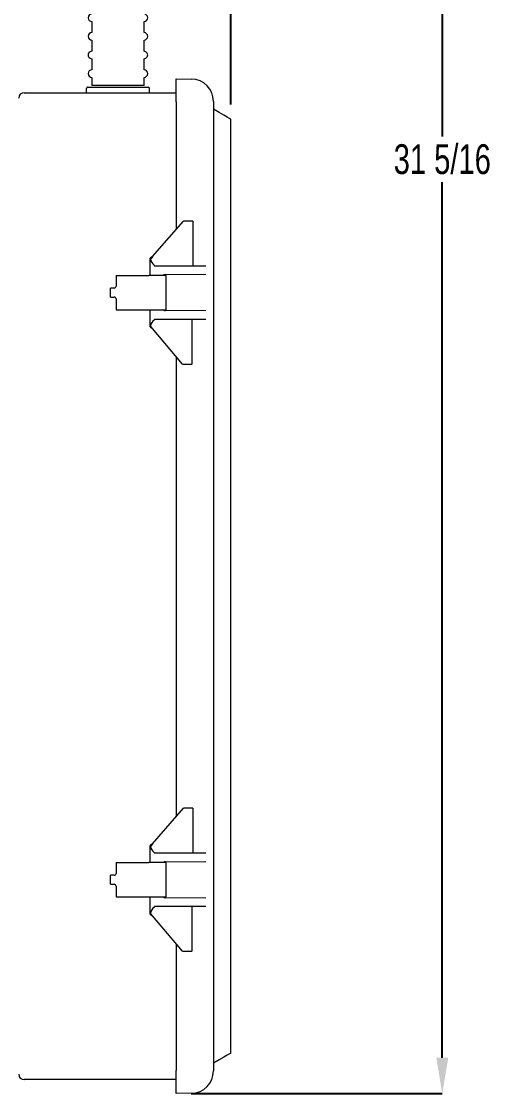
# Model space of a CAD drawing. Header units: inches. Extents: x 1.7 to 10.3, y 7.3 to 20.8.
# Drawn here: x 8.377 to 10.341, y 11.575 to 16.071 of the extents above; entities that cross this region are included whole.
import ezdxf

# ---------------------------------------------------------------- set-up
doc = ezdxf.new("R2010")
doc.units = ezdxf.units.IN
doc.header["$MEASUREMENT"] = 0
doc.header["$PDSIZE"] = -1
doc.layers.add('DIM', color=1, linetype='Continuous')
doc.styles.add('SLDTEXTSTYLE0', font='ARIAL.TTF', dxfattribs={"width": 0.7})
doc.dimstyles.new('SLDDIMSTYLE0', dxfattribs={"dimtxt": 0.125, "dimasz": 0.15, "dimexe": 0, "dimexo": 0.0625, "dimgap": 0.03125, "dimtad": 0, "dimtih": 1, "dimtoh": 1, "dimdec": 3, "dimlfac": 4, "dimrnd": 1e-09, "dimzin": 12, "dimdsep": 46, "dimtxsty": 'SLDTEXTSTYLE0', "dimsah": 1, "dimcen": 0.09, "dimadec": 0, "dimazin": 0, "dimtfac": 1, "dimtdec": 3, "dimtofl": 0, "dimtmove": 0, "dimatfit": 3, "dimfxl": 0, "dimtolj": 1, "dimtzin": 12, "dimarcsym": 0})

# ---------------------------------------------------------------- blocks, each defined once
blk = doc.blocks.new('*D10')
at = {"color": 0, "linetype": 'ByBlock', "lineweight": -2}
for p, q in [((7.3289, 19.4098), (10.1426, 19.4098)), ((10.1426, 19.2598), (10.1426, 15.5882)), ((10.1426, 11.7248), (10.1426, 15.3964)), ((9.0885, 11.5748), (10.1426, 11.5748))]:
    blk.add_line(p, q, dxfattribs=at)
at = {"color": 0, "linetype": 'ByBlock'}
for points in [[(10.1426, 19.4098), (10.1676, 19.2598), (10.1176, 19.2598)], [(10.1426, 11.5748), (10.1676, 11.7248), (10.1176, 11.7248)]]:
    blk.add_solid(points, dxfattribs=at)
at = {"layer": 'DEFPOINTS', "color": 0, "linetype": 'ByBlock'}
for p in [(7.2664, 19.4098), (9.026, 11.5748)]:
    blk.add_point(p, dxfattribs=at)
at = {"color": 0, "linetype": 'ByBlock', "insert": (10.1426, 15.4923), "char_height": 0.125, "attachment_point": 5, "style": 'SLDTEXTSTYLE0'}
blk.add_mtext('31 5/16', dxfattribs=at)
blk = doc.blocks.new('*D11')
at = {"color": 0, "linetype": 'ByBlock', "lineweight": -2}
for p, q in [((3.4278, 17.9807), (3.4278, 20.2854)), ((3.5778, 20.2854), (5.7666, 20.2854)), ((9.1053, 20.2854), (6.9165, 20.2854)), ((9.2553, 15.7229), (9.2553, 20.2854))]:
    blk.add_line(p, q, dxfattribs=at)
at = {"color": 0, "linetype": 'ByBlock'}
for points in [[(3.4278, 20.2854), (3.5778, 20.2604), (3.5778, 20.3104)], [(9.2553, 20.2854), (9.1053, 20.2604), (9.1053, 20.3104)]]:
    blk.add_solid(points, dxfattribs=at)
at = {"layer": 'DEFPOINTS', "color": 0, "linetype": 'ByBlock'}
for p in [(3.4278, 17.9182), (9.2553, 15.6604)]:
    blk.add_point(p, dxfattribs=at)
at = {"color": 0, "linetype": 'ByBlock', "insert": (6.3416, 20.2854), "char_height": 0.125, "attachment_point": 5, "style": 'SLDTEXTSTYLE0'}
blk.add_mtext('23 5/16 TO 25 5/16"', dxfattribs=at)

msp = doc.modelspace()

# ---------------------------------------------------------------- linework, layer by layer
at = {"color": 7, "linetype": 'Continuous', "lineweight": 15}
for p, q in [((9.025977, 15.733826), (9.025977, 15.830304)), ((9.025977, 15.830304), (9.090113, 15.829184)), ((8.649937, 15.771901), (8.649937, 15.789402)), ((8.654811, 15.794403), (8.856765, 15.794403)), ((8.890956, 15.801902), (8.672207, 15.801902)), ((8.856765, 15.794403), (8.905095, 15.794403)), ((8.905095, 15.794403), (8.909081, 15.794403)), ((8.387781, 15.771901), (8.392782, 15.771901)), ((8.392782, 15.771901), (9.025977, 15.771901)), ((9.182227, 15.735448), (9.182227, 15.733826)), ((9.025977, 15.733826), (9.025977, 15.198119)), ((9.182227, 15.733826), (9.182227, 11.671327)), ((8.926714, 15.084387), (9.056943, 15.2336)), ((9.095766, 15.2336), (9.056943, 15.2336)), ((9.095766, 15.2336), (9.095766, 15.046327)), ((8.926714, 15.084387), (8.916117, 15.077598)), ((8.916117, 15.045782), (8.916117, 15.077598)), ((8.917569, 15.073909), (8.917755, 15.07363)), ((8.917569, 15.073909), (8.917755, 15.073909)), ((8.917755, 15.073909), (8.926821, 15.084387)), ((8.926821, 15.084227), (8.917755, 15.07363)), ((8.917755, 15.07363), (8.917755, 15.073909)), ((8.926714, 15.084387), (8.926821, 15.084387)), ((8.926821, 15.084387), (8.926821, 15.084227)), ((8.934079, 15.04857), (8.934079, 15.046327)), ((8.934079, 15.046327), (8.938581, 15.046327)), ((8.938581, 15.046327), (8.956081, 15.046327)), ((8.956081, 15.046327), (8.967968, 15.046327)), ((8.967968, 15.046327), (9.150388, 15.046327)), ((8.773582, 15.005702), (8.773582, 14.960076)), ((8.773582, 15.005702), (8.896081, 15.005702)), ((8.896081, 15.005702), (8.911082, 15.005702)), ((8.983581, 15.005702), (8.911082, 15.005702)), ((8.980561, 15.009116), (9.150388, 15.010599)), ((8.750656, 14.915077), (8.750656, 14.952576)), ((8.760657, 14.952576), (8.750656, 14.952576)), ((8.766082, 14.952576), (8.760657, 14.952576)), ((8.750656, 14.915077), (8.760657, 14.915077)), ((8.760657, 14.915077), (8.766082, 14.915077)), ((8.773582, 14.907577), (8.773582, 14.861951)), ((8.773582, 14.861951), (8.896081, 14.861951)), ((8.896081, 14.861951), (8.911082, 14.861951)), ((8.911082, 14.861951), (8.983581, 14.861951)), ((9.150388, 14.857054), (8.980561, 14.858537)), ((8.916117, 14.789959), (8.916117, 14.821871)), ((8.926821, 14.78302), (8.917663, 14.793838)), ((8.934354, 14.819235), (8.934354, 14.821326)), ((8.938581, 14.821326), (8.934354, 14.821326)), ((8.956081, 14.821326), (8.938581, 14.821326)), ((8.967968, 14.821326), (8.956081, 14.821326)), ((9.150388, 14.821326), (8.967968, 14.821326)), ((9.092854, 14.633827), (9.092854, 14.821326)), ((8.916117, 14.789959), (8.926714, 14.78302)), ((8.926714, 14.78302), (8.926821, 14.78302)), ((9.053116, 14.633827), (8.926821, 14.78302)), ((9.025977, 14.665885), (9.025977, 12.735619)), ((9.053116, 14.633827), (9.091305, 14.633827)), ((9.092854, 14.633827), (9.091305, 14.633827)), ((8.926714, 12.621887), (9.056943, 12.7711)), ((9.095766, 12.7711), (9.056943, 12.7711)), ((9.095766, 12.7711), (9.095766, 12.583827)), ((8.926714, 12.621887), (8.916117, 12.615098)), ((8.916117, 12.583282), (8.916117, 12.615098)), ((8.917569, 12.611409), (8.917755, 12.61113)), ((8.917569, 12.611409), (8.917755, 12.611409)), ((8.917755, 12.611409), (8.926821, 12.621887)), ((8.926821, 12.621727), (8.917755, 12.61113)), ((8.917755, 12.61113), (8.917755, 12.611409)), ((8.926714, 12.621887), (8.926821, 12.621887)), ((8.926821, 12.621887), (8.926821, 12.621727)), ((8.934079, 12.58607), (8.934079, 12.583827)), ((8.934079, 12.583827), (8.938581, 12.583827)), ((8.938581, 12.583827), (8.956081, 12.583827)), ((8.956081, 12.583827), (8.967968, 12.583827)), ((8.967968, 12.583827), (9.150388, 12.583827)), ((8.980561, 12.546616), (9.150388, 12.548099)), ((8.773582, 12.543202), (8.773582, 12.497576)), ((8.773582, 12.543202), (8.896081, 12.543202)), ((8.896081, 12.543202), (8.911082, 12.543202)), ((8.983581, 12.543202), (8.911082, 12.543202)), ((8.750656, 12.452577), (8.750656, 12.490076)), ((8.760657, 12.490076), (8.750656, 12.490076)), ((8.766082, 12.490076), (8.760657, 12.490076)), ((8.750656, 12.452577), (8.760657, 12.452577)), ((8.760657, 12.452577), (8.766082, 12.452577)), ((8.773582, 12.445077), (8.773582, 12.399451)), ((8.773582, 12.399451), (8.896081, 12.399451)), ((8.896081, 12.399451), (8.911082, 12.399451)), ((8.911082, 12.399451), (8.983581, 12.399451)), ((9.150388, 12.394554), (8.980561, 12.396037)), ((8.916117, 12.327459), (8.916117, 12.35937)), ((8.916117, 12.327459), (8.926714, 12.32052)), ((8.926821, 12.32052), (8.917663, 12.331338)), ((8.926714, 12.32052), (8.926821, 12.32052)), ((9.053116, 12.171327), (8.926821, 12.32052)), ((8.934354, 12.356735), (8.934354, 12.358826)), ((8.938581, 12.358826), (8.934354, 12.358826)), ((8.956081, 12.358826), (8.938581, 12.358826)), ((8.967968, 12.358826), (8.956081, 12.358826)), ((9.150388, 12.358826), (8.967968, 12.358826)), ((9.092854, 12.171327), (9.092854, 12.358826)), ((9.025977, 12.203385), (9.025977, 11.671327)), ((9.053116, 12.171327), (9.091305, 12.171327)), ((9.092854, 12.171327), (9.091305, 12.171327)), ((9.025977, 11.574849), (9.025977, 11.671327)), ((9.182227, 11.671327), (9.182227, 11.669705)), ((8.392782, 11.633252), (8.387781, 11.633252)), ((9.025977, 11.633252), (8.392782, 11.633252)), ((9.090113, 11.575968), (9.025977, 11.574849))]:
    msp.add_line(p, q, dxfattribs=at)
at = {"color": 7, "linetype": 'Continuous', "lineweight": 15, "flags": 128}
for points in [[(9.25533, 15.66037), (9.254725, 15.660719), (9.249883, 15.663516), (9.240203, 15.669104), (9.225692, 15.677481), (9.206362, 15.688642), (9.182227, 15.702576)], [(9.25533, 11.744783), (9.254725, 11.744434), (9.249883, 11.741639), (9.240203, 11.736049), (9.225692, 11.727672), (9.206362, 11.716511), (9.182227, 11.702577)]]:
    msp.add_lwpolyline(points, dxfattribs=at)
at = {"color": 7, "linetype": 'Continuous', "lineweight": 15}
for centre, radius, start, end in [((8.672207, 16.086276), 0.015625, 90, 270), ((8.890956, 16.086276), 0.015625, 270, 90), ((8.672207, 16.008152), 0.015625, 90, 270), ((8.890956, 16.008152), 0.015625, 270, 90), ((8.672206, 15.930027), 0.015624, 89.995697, 270.004303), ((8.890957, 15.930027), 0.015624, 269.995697, 90.004303), ((8.672207, 15.851901), 0.015625, 90, 270), ((8.890956, 15.851901), 0.015625, 270, 90), ((9.088475, 15.735447), 0.093751, 0.000327, 88.999174), ((8.909078, 15.789399), 0.005003, 0.031631, 89.954924), ((8.387782, 15.749449), 0.022451, 90.002875, 179.991136), ((8.922453, 15.077963), 0.006347, 183.293136, 219.692522), ((8.957922, 15.082153), 0.041186, 191.546464, 234.626515), ((8.766083, 14.960075), 0.007499, 269.994692, 0.005308), ((8.766083, 14.907578), 0.007499, 359.994692, 90.005308), ((8.922615, 14.789616), 0.006508, 139.549948, 176.978769), ((8.958137, 14.785423), 0.041339, 125.121979, 168.254964), ((8.922453, 12.615462), 0.006347, 183.293136, 219.692522), ((8.957922, 12.619653), 0.041186, 191.546464, 234.626515), ((8.766083, 12.497575), 0.007499, 269.994692, 0.005308), ((8.766083, 12.445078), 0.007499, 359.994692, 90.005308), ((8.922615, 12.327116), 0.006508, 139.549948, 176.978769), ((8.958137, 12.322923), 0.041339, 125.121979, 168.254964), ((8.387782, 11.655704), 0.022451, 180.002874, 269.997126), ((9.088475, 11.669706), 0.093751, 271.000826, 359.999673)]:
    msp.add_arc(centre, radius, start, end, dxfattribs=at)
for points in [[(8.672207, 16.070651), (8.672207, 16.023777)], [(8.890956, 16.023777), (8.890956, 16.070651)], [(8.672207, 15.992527), (8.672207, 15.945651)], [(8.890956, 15.945651), (8.890956, 15.992527)], [(8.672207, 15.914403), (8.672207, 15.867526)], [(8.890956, 15.867526), (8.890956, 15.914403)], [(8.672207, 15.836276), (8.672207, 15.801902)], [(8.890956, 15.801902), (8.890956, 15.836276)], [(8.914081, 15.771901), (8.914081, 15.789402)], [(9.25533, 11.744783), (9.25533, 15.66037)], [(8.916081, 15.04578), (8.916081, 15.005702)], [(8.983581, 14.861951), (8.983581, 15.005702)], [(8.916081, 14.861951), (8.916081, 14.821873)], [(8.916081, 12.58328), (8.916081, 12.543202)], [(8.983581, 12.399451), (8.983581, 12.543202)], [(8.916081, 12.399451), (8.916081, 12.359373)]]:
    msp.add_open_spline(points, degree=1, dxfattribs=at)
for points, knots in [([(8.654811, 15.794403), (8.654787, 15.794402), (8.654405, 15.79439), (8.653476, 15.794286), (8.652121, 15.793684), (8.650909, 15.792546), (8.650093, 15.791064), (8.649989, 15.789958), (8.649937, 15.789402)], [0, 0, 0, 0, 0.00942344, 0.1483299, 0.36043304, 0.57206889, 0.78512105, 1, 1, 1, 1]), ([(8.980561, 15.009116), (8.978355, 15.008746), (8.974639, 15.008123), (8.971301, 15.006401), (8.969945, 15.005702)], [0, 0, 0, 0, 0.59381227, 1, 1, 1, 1]), ([(8.967968, 14.862871), (8.967994, 14.862859), (8.968753, 14.862497), (8.970868, 14.86142), (8.974887, 14.859467), (8.978487, 14.858877), (8.980561, 14.858537)], [0, 0, 0, 0, 0.0065034, 0.18825637, 0.53217708, 1, 1, 1, 1]), ([(8.980561, 12.546616), (8.978355, 12.546246), (8.974639, 12.545623), (8.971301, 12.543901), (8.969945, 12.543202)], [0, 0, 0, 0, 0.59381227, 1, 1, 1, 1]), ([(8.967968, 12.400371), (8.967994, 12.400358), (8.968753, 12.399996), (8.970868, 12.39892), (8.974887, 12.396966), (8.978487, 12.396377), (8.980561, 12.396037)], [0, 0, 0, 0, 0.0065034, 0.18825637, 0.53217708, 1, 1, 1, 1])]:
    msp.add_open_spline(points, degree=3, knots=knots, dxfattribs=at)

# ---------------------------------------------------------------- dimensions: what is measured, and where the dimension line sits
at = {"layer": 'DIM'}
dim = msp.add_linear_dim(base=(9.25533, 20.285408), p1=(3.427773, 17.918205), p2=(9.25533, 15.66037), text='<> TO 25 5/16"', dimstyle='SLDDIMSTYLE0', override={"dimdec": 4, "dimlunit": 5, "dimfrac": 2}, dxfattribs=at)
dim.commit()
dim.dimension.update_dxf_attribs({"geometry": '*D11', "text_midpoint": (6.341552, 20.285408)})
dim = msp.add_linear_dim(base=(10.142575, 19.409752), p1=(9.025977, 11.574849), p2=(7.266419, 19.409752), angle=90, dimstyle='SLDDIMSTYLE0', override={"dimdec": 4, "dimlunit": 5, "dimfrac": 2}, dxfattribs=at)
dim.commit()
dim.dimension.update_dxf_attribs({"geometry": '*D10', "text_midpoint": (10.142575, 15.4923)})

doc.saveas('drawing.dxf')
